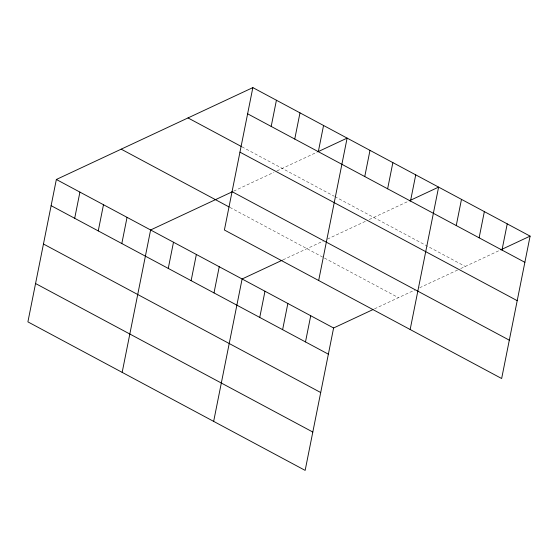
<?xml version="1.0" encoding="UTF-8"?>
<svg xmlns="http://www.w3.org/2000/svg" width="558" height="558" viewBox="0 0 558 558"><rect width="100%" height="100%" fill="white"/><g stroke="black" fill="none" stroke-linecap="round" stroke-linejoin="round"><path stroke-width="0.42" stroke-dasharray="2.79 2.09" d="M233.683 191.136L273.922 172.331M276.956 170.908L317.014 152.188M283.025 259.854L323.654 240.861M327.455 239.082L366.174 220.982M369.208 219.559L407.731 201.557M374.516 308.86L415.145 289.867M419.7 287.74L457.665 269.988M460.699 268.572L499.222 250.563M241.984 146.845L334.116 196.193M334.877 196.604L465.253 266.438M229.945 207.416L323.724 257.65M324.491 258.061L398.447 297.672"/><path stroke-width="0.84" d="M252.851 87.613L224.4 230.008L501.649 378.519L530.1 236.125L252.851 87.613L56.351 179.481L27.9 321.875L305.149 470.387L333.6 327.992L372.967 309.585M74.688 218.29L79.92 192.105M98.25 230.914L103.488 204.723M121.818 243.539L127.05 217.348M122.167 372.367L150.618 229.973L232.163 191.847M168.258 268.412L173.489 242.228M191.129 280.667L196.36 254.476M214 292.915L219.238 266.731M271.188 126.429L276.419 100.238M213.658 421.374L242.109 278.979L282.25 260.216M294.75 139.054L299.988 112.862M259.749 317.418L264.98 291.234M282.62 329.673L287.851 303.482M318.318 151.671L323.549 125.487M305.491 341.928L310.729 315.737M318.667 280.507L347.118 138.112L317.781 151.825M364.758 176.551L369.989 150.36M387.629 188.799L392.86 162.615M410.5 201.054L415.738 174.863M410.158 329.513L438.609 187.118L409.272 200.831M456.249 225.558L461.48 199.373M479.12 237.813L484.351 211.621M501.998 250.061L507.229 223.877M500.763 249.838L530.1 236.125M247.619 113.804L524.869 262.316M188.011 117.933L241.223 146.433M239.961 152.153L517.203 300.664M232.065 191.659L509.308 340.171M121.198 149.167L229.185 207.011M56.351 179.481L333.6 327.992M51.12 205.665L328.369 354.177M43.454 244.013L320.704 392.525M35.566 283.527L312.808 432.038"/></g></svg>
